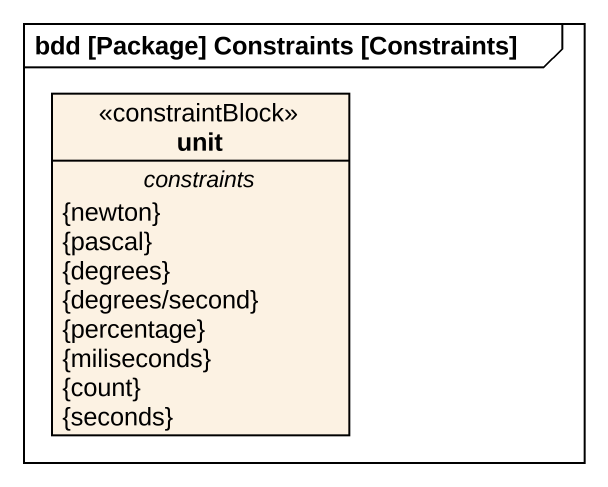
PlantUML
@startuml
mainframe bdd [Package] Constraints [Constraints]
hide circle
hide empty members
class unit <<constraintBlock>> {
  -- constraints --
  {newton}
  {pascal}
  {degrees}
  {degrees/second}
  {percentage}
  {miliseconds}
  {count}
  {seconds}
}
@enduml
